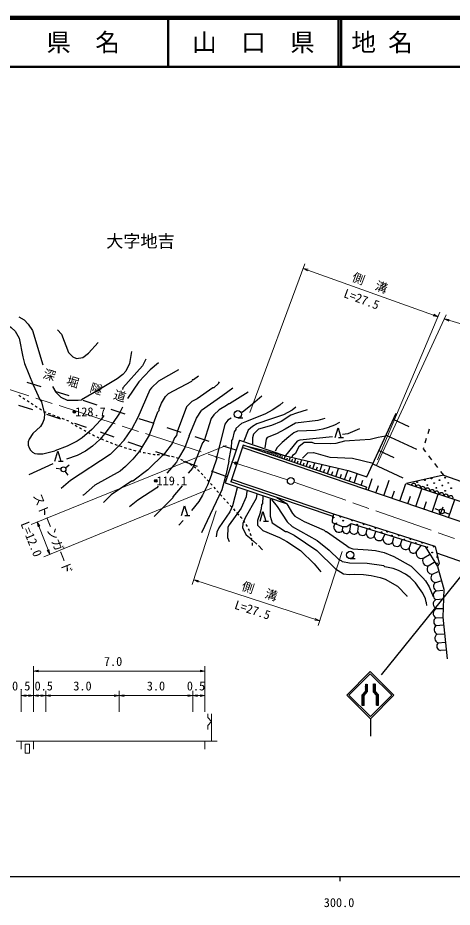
# Model space of a CAD drawing. Units: millimetres, scale not verified. Extents: x 40000 to 680000, y 20000 to 380000.
# Drawn here: x 302292 to 390945, y 198715 to 380000 of the extents above; entities that cross this region are included whole.
import ezdxf
from ezdxf.enums import TextEntityAlignment as Align

# ---------------------------------------------------------------- set-up
doc = ezdxf.new("R2010")
doc.units = ezdxf.units.MM
doc.header["$LTSCALE"] = 1000
doc.header["$PDMODE"] = 32
doc.header["$PDSIZE"] = 500
doc.linetypes.add('CHAIN', pattern=[18.5, 12, -1.5, 3.5, -1.5])
for name, color, linetype, lineweight in [('M-BGD', 7, 'Continuous', 25), ('M-BMK', 2, 'CHAIN', 13), ('M-BMK-SRVR', 3, 'Continuous', 25), ('M-STR-HTXT', 7, 'Continuous', 13), ('M-STR-STR1', 1, 'Continuous', 25), ('M-STR-STRC', 7, 'Continuous', 25), ('M-TTL', 2, 'Continuous', 140), ('M-TTL-BAND', 7, 'Continuous', 25), ('M-TTL-LINE', 7, 'Continuous', 50), ('M-TTL-TXT', 7, 'Continuous', 50)]:
    doc.layers.add(name, color=color, linetype=linetype, lineweight=lineweight)
doc.layers.add('M-BMK-HTXT', color=7, linetype='Continuous')
doc.layers.add('M-OTRS', color=6, linetype='Continuous')
doc.styles.add('ＭＳ ゴシック', font='')
doc.styles.get('ＭＳ ゴシック').set_extended_font_data('MS Gothic')

msp = doc.modelspace()

# ---------------------------------------------------------------- hatches: boundary and pattern name
at = {"layer": 'M-STR-STRC'}
h = msp.add_hatch(dxfattribs=at)
h.set_pattern_fill('USER', color=256, style=0, pattern_type=2)
h.set_pattern_definition([(45, (373620, 244206), (-56.5685, 56.5685), [])])
h.paths.add_polyline_path([(373620, 244206), (373220, 244206), (373220, 242753), (372591, 242004), (372591, 239861), (372991, 239861), (372991, 241858), (373620, 242607)])
h = msp.add_hatch(dxfattribs=at)
h.set_pattern_fill('USER', color=256, style=0, pattern_type=2)
h.set_pattern_definition([(45, (374825, 244211), (-56.5685, 56.5685), [])])
h.paths.add_polyline_path([(374825, 244211), (374839, 242613), (375475, 241869), (375493, 239872), (375893, 239875), (375874, 242019), (375238, 242762), (375225, 244215)])

# ---------------------------------------------------------------- linework, layer by layer
at = {"layer": 'M-BGD'}
for p, q in [((305461, 305195), (306816, 302232)), ((309356, 304857), (310033, 303671)), ((343392, 305788), (343223, 305619)), ((343223, 305619), (343223, 305449)), ((302504, 303061), (302924, 302790)), ((344154, 302994), (339751, 299946)), ((346186, 304518), (344154, 302994)), ((352113, 302909), (350165, 301216)), ((303344, 302518), (303764, 302247)), ((304184, 301975), (304604, 301704)), ((305024, 301432), (305444, 301161)), ((314605, 302063), (315283, 302147)), ((350165, 301216), (348049, 299523)), ((305863, 300889), (306283, 300618)), ((306703, 300346), (307123, 300075)), ((307545, 299806), (308011, 299626)), ((308477, 299445), (308943, 299265)), ((323072, 299438), (321633, 297321)), ((323665, 300623), (323072, 299438)), ((373521, 286424), (379512, 299442)), ((309410, 299084), (309876, 298904)), ((310342, 298724), (310809, 298543)), ((311275, 298363), (311741, 298182)), ((312207, 298002), (312674, 297821)), ((319262, 298083), (317399, 296051)), ((319855, 298930), (319262, 298083)), ((321633, 297321), (320024, 295289)), ((326797, 298507), (325527, 296051)), ((330015, 297321), (329083, 294951)), ((347189, 298437), (348189, 298437)), ((378925, 298166), (382081, 296717)), ((324003, 293935), (325527, 296051)), ((341021, 295967), (340344, 293765)), ((346779, 296305), (346779, 296051)), ((367043, 294423), (367643, 296423)), ((367643, 296423), (368243, 294423)), ((372009, 296221), (369639, 295205)), ((386251, 296178), (385954, 295223)), ((324003, 293935), (322818, 292665)), ((337296, 294781), (336365, 292411)), ((367743, 294423), (368743, 294423)), ((369639, 295205), (368538, 295035)), ((377327, 294694), (375819, 294443)), ((377435, 294928), (383682, 292058)), ((385657, 294268), (385360, 293313)), ((333825, 293257), (332216, 291225)), ((336365, 292411), (335095, 290209)), ((345339, 289617), (345847, 292241)), ((420972, 267656), (348104, 292394)), ((373429, 284325), (348265, 292868)), ((385063, 292358), (384997, 292145)), ((384997, 292145), (385486, 291509)), ((309886, 289644), (310486, 291644)), ((310486, 291644), (311086, 289644)), ((342884, 290209), (342122, 287839)), ((342715, 290463), (342884, 290209)), ((352322, 291491), (352373, 291640)), ((352643, 291382), (352771, 291761)), ((352985, 291265), (353069, 291497)), ((353331, 291148), (353480, 291587)), ((353700, 291023), (353809, 291330)), ((354072, 290896), (354243, 291399)), ((354470, 290761), (354610, 291103)), ((354871, 290625), (355065, 291198)), ((355300, 290480), (355438, 290887)), ((355732, 290333), (355951, 290980)), ((356193, 290176), (356342, 290615)), ((356658, 290018), (356905, 290746)), ((356894, 290748), (369679, 287704)), ((357156, 289850), (357316, 290323)), ((357657, 289679), (357935, 290500)), ((358732, 289314), (359045, 290236)), ((375991, 291791), (379037, 290392)), ((386095, 290716), (386705, 289924)), ((309441, 289109), (304530, 286823)), ((310586, 289644), (311586, 289644)), ((312015, 288268), (312810, 288875)), ((345339, 289617), (344831, 287077)), ((358192, 289498), (358366, 290009)), ((359309, 289119), (359496, 289670)), ((359890, 288921), (360240, 289952)), ((360511, 288708), (360713, 289305)), ((361138, 288498), (361527, 289645)), ((361807, 288270), (362025, 288912)), ((362481, 288041), (362914, 289315)), ((363202, 287797), (363437, 288488)), ((363929, 287550), (364407, 288960)), ((365488, 287021), (366016, 288577)), ((374734, 289061), (380871, 286242)), ((387314, 289131), (387924, 288338)), ((311122, 288030), (310131, 288163)), ((311921, 287567), (312529, 286772)), ((364706, 287286), (364959, 288032)), ((366325, 286737), (366597, 287541)), ((367167, 286451), (367749, 288164)), ((368069, 286145), (368363, 287011)), ((368977, 285836), (369617, 287725)), ((369679, 287704), (373521, 286424)), ((369947, 285507), (370264, 286441)), ((370926, 285174), (371571, 287074)), ((389143, 286752), (381644, 285050)), ((388533, 287545), (389143, 286752)), ((389143, 286752), (418094, 276742)), ((340927, 285825), (341262, 285453)), ((341597, 285082), (341931, 284711)), ((372341, 284694), (372703, 285760)), ((373774, 283679), (374585, 286069)), ((375383, 283133), (375911, 284688)), ((376993, 282587), (378063, 285737)), ((380244, 281483), (381474, 285107)), ((381644, 285050), (419442, 272496)), ((342266, 284339), (342601, 283968)), ((342936, 283596), (343271, 283225)), ((343605, 282854), (343940, 282482)), ((373429, 284325), (373269, 283851)), ((378617, 282035), (379151, 283606)), ((383526, 280369), (384764, 284014)), ((386842, 279243), (388087, 282910)), ((344275, 282111), (344610, 281739)), ((344944, 281368), (345279, 280997)), ((381884, 280926), (382423, 282513)), ((385183, 279806), (385728, 281409)), ((390190, 278106), (391443, 281795)), ((335693, 278556), (336293, 280556)), ((336293, 280556), (336893, 278556)), ((345614, 280625), (345949, 280254)), ((346283, 279882), (346618, 279511)), ((351726, 277367), (352326, 279367)), ((351774, 279203), (351774, 279118)), ((352326, 279367), (352926, 277367)), ((388365, 279574), (387429, 279925)), ((388515, 278675), (389065, 280295)), ((389303, 279228), (390244, 278888)), ((336026, 277509), (335179, 276578)), ((336393, 278556), (337393, 278556)), ((346953, 279140), (347288, 278768)), ((347288, 278768), (347367, 278680)), ((352426, 277367), (353426, 277367)), ((366506, 278394), (366443, 277096)), ((366649, 278348), (366801, 278825)), ((366443, 277096), (368533, 276321)), ((366780, 276268), (367019, 276842)), ((368533, 276321), (369409, 276321)), ((368548, 275408), (368644, 276173)), ((369409, 276321), (370319, 276894)), ((370030, 275360), (370221, 276746)), ((370319, 276894), (385452, 272209)), ((371702, 275265), (371846, 276412)), ((373375, 274883), (373614, 275791)), ((375048, 274261), (375334, 275313)), ((376816, 273831), (377198, 274691)), ((378727, 273019), (379062, 274070)), ((350335, 273361), (351097, 272683)), ((351435, 272429), (352197, 271583)), ((380400, 272636), (380735, 273640)), ((382168, 271920), (382551, 272971)), ((383602, 271059), (384510, 272350)), ((385452, 272209), (387912, 268165)), ((387470, 272240), (388249, 268771)), ((385131, 269960), (386326, 270581)), ((395020, 268330), (387778, 270870)), ((370128, 269763), (371128, 269763)), ((386039, 268287), (387282, 269052)), ((388249, 268771), (387912, 268165)), ((386899, 266615), (388094, 267141)), ((387912, 268165), (389227, 263547)), ((387569, 264894), (388620, 265229)), ((387760, 263222), (389050, 263365)), ((389227, 263547), (389058, 257851)), ((387616, 261406), (389098, 261549)), ((385641, 260915), (385641, 260745)), ((385641, 260745), (385725, 260237)), ((387712, 259590), (389002, 259590)), ((387664, 257678), (388954, 257774)), ((389058, 257851), (389935, 249358)), ((387712, 256101), (389098, 256244)), ((387903, 254381), (389385, 254428)), ((388094, 252612), (389480, 252708)), ((389671, 251083), (388572, 251035))]:
    msp.add_line(p, q, dxfattribs=at)
for points in [[(295894, 320943), (297249, 319504), (299027, 318149), (299958, 317641), (300974, 316879), (301736, 316117), (302583, 314678), (303345, 310868), (303683, 309513), (305461, 305195)], [(302498, 319081), (303599, 318403), (304445, 317557), (305292, 316287), (307409, 309259)], [(310372, 316371), (311219, 315525), (312658, 311799), (313505, 310868), (314267, 310529), (315537, 310783), (316722, 311630), (318669, 313831)], [(325527, 311969), (325104, 309513), (324342, 307989), (323749, 307312), (322564, 306381), (319177, 304349), (315283, 302147)], [(328406, 310445), (327729, 309090), (323749, 304603), (323665, 304264)], [(331031, 309683), (329337, 308243), (326967, 305788), (324681, 302401)], [(335095, 308243), (331031, 305957), (329591, 304603), (329253, 304179), (326797, 298507)], [(339159, 306973), (338143, 306211), (337889, 306211), (337804, 305957)], [(330015, 297321), (330861, 299692), (331115, 299946), (331115, 300285), (331623, 301470), (332470, 302825), (333063, 303417), (337804, 305957)], [(343223, 305449), (342291, 304603), (342122, 304603), (338905, 302317)], [(310033, 303671), (311049, 302655), (312404, 302063), (314605, 302063)], [(349319, 303671), (345509, 301301), (345339, 301301), (344916, 300962)], [(306816, 302232), (307155, 301724), (307578, 299777), (307747, 299353)], [(338905, 302317), (337804, 301809), (336703, 300708), (334841, 295628)], [(344916, 300962), (343392, 300115), (342291, 299099), (341783, 298337), (341021, 295967)], [(356431, 301639), (355753, 301047), (354229, 300031), (352875, 299269), (348980, 297745)], [(307747, 299353), (307663, 298253), (307409, 297491), (306901, 296729), (305377, 295289), (304615, 294104), (304445, 293596), (304445, 292919), (304615, 292326), (304869, 291903), (305292, 291479), (305800, 291225), (306308, 291141), (307409, 291141), (309864, 291733)], [(337296, 294781), (338735, 298422), (339751, 299946)], [(359055, 300623), (358293, 300031), (356515, 299099), (354060, 298253), (351097, 297237), (350165, 296729), (349319, 295967), (348387, 293681)], [(361341, 300115), (359140, 299438), (358039, 299015), (356007, 297745), (354060, 296898), (351435, 296136), (350419, 295120), (350165, 294358), (350165, 293173)], [(345847, 298422), (345170, 297999), (344577, 297152), (342884, 290548), (342715, 290463)], [(348980, 297745), (347964, 297321), (346779, 296305)], [(364982, 298337), (363543, 297914), (358971, 297406), (356854, 296136), (355076, 295205), (353213, 294443), (352959, 294104), (352705, 292326)], [(367945, 297491), (366929, 296983), (365659, 296475), (364559, 296136), (363035, 295882), (359394, 295713), (358632, 295374), (357616, 294612), (356261, 293427), (355245, 292411), (354822, 291649)], [(317399, 296051), (315452, 294358), (314436, 293681), (312404, 292665), (309864, 291733)], [(334841, 295628), (334671, 294866), (334248, 294358), (333825, 293257)], [(346779, 296051), (346440, 295628), (346101, 294104), (345932, 293850), (345847, 292241)], [(320024, 295289), (319008, 294019), (317569, 292665), (316129, 291649), (314436, 290802), (312235, 290040)], [(329083, 294951), (327136, 291649), (325781, 290040), (324257, 288516), (323157, 287585), (317992, 284706), (315706, 282674), (315537, 282674)], [(340344, 293765), (340005, 293342), (337973, 288177), (337042, 287161)], [(366506, 294612), (359817, 293935), (359309, 293681), (356939, 290802)], [(375819, 294443), (374211, 294019), (369977, 293765), (368961, 293681), (367183, 293257), (366083, 293173), (362865, 293257), (362357, 293427), (360749, 293427), (359648, 292580), (358886, 291141), (358378, 290802), (358209, 290379)], [(322818, 292665), (321125, 290971), (313081, 285722), (311134, 284029)], [(332216, 291225), (328829, 287839), (325781, 285553), (325527, 285553), (321379, 282759), (319770, 281235)], [(335095, 290209), (334671, 289447), (332724, 287161)], [(360410, 290209), (361511, 291310), (362611, 291395), (365998, 290463), (370570, 290209), (374798, 289198)], [(342122, 287839), (341783, 286738), (341021, 284706), (340005, 282674), (339243, 281404), (337719, 279541)], [(344831, 287077), (343939, 283771), (339751, 275054)], [(335857, 284621), (333909, 282335), (333909, 282166), (330099, 278356)], [(387470, 272240), (366806, 278823), (345904, 285915)], [(330946, 284537), (330692, 284198), (326797, 281658), (325104, 280303)], [(347033, 284198), (346101, 280557), (345593, 279287), (343307, 276070), (342884, 275139), (342799, 274207)], [(349065, 283521), (348895, 282335), (347879, 280049), (345424, 276663), (345170, 276155), (345085, 274038), (345424, 273276)], [(351097, 282928), (350927, 281997), (348726, 278102), (348218, 276917), (348133, 276070), (348895, 274631), (349911, 273784), (349911, 273615), (350335, 273361)], [(352282, 282420), (352197, 280981), (352028, 280727), (351943, 279880), (351774, 279203)], [(353806, 281912), (353806, 278441), (354229, 277086), (356939, 275308), (357193, 275308), (358717, 274546), (363289, 271413), (367099, 267688), (367691, 267349)], [(354060, 281827), (355245, 280388), (357277, 277255), (358293, 276324), (363373, 273445), (365829, 271498), (367861, 269551), (368284, 269381)], [(366506, 278394), (366649, 278348), (355134, 282256)], [(357186, 280966), (358378, 278949), (358801, 278441), (360749, 277340)], [(351774, 279118), (351181, 277509), (351181, 276578), (352282, 275477), (355669, 274038), (357193, 273276), (359987, 271413), (362781, 268704), (364135, 267095)], [(360749, 277340), (364813, 275562), (365067, 275308), (365321, 275308), (369385, 272429)], [(369385, 272429), (369893, 272006), (370655, 271752), (373787, 271583), (375311, 271413), (377089, 270990), (379037, 270228), (382593, 268196), (384963, 265825), (385471, 265233), (386233, 264047), (387080, 262015)], [(385641, 260915), (385471, 261592), (384963, 262693), (384286, 263709), (383439, 264809), (382339, 265910), (381407, 266587), (379968, 267349), (378867, 267773), (377174, 268111), (377005, 268281), (373618, 268789), (369977, 268873), (368538, 269127), (368284, 269381)], [(367691, 267349), (368792, 266672), (369893, 266503), (371078, 266587), (372856, 266503), (374380, 266333), (376243, 265910), (377259, 265571), (379799, 264132), (381661, 262185), (381661, 262015)]]:
    msp.add_lwpolyline(points, dxfattribs=at)
for centre, radius in [((347189, 299187), 750), ((311618, 287964), 500), ((383786, 285356), 75), ((385363, 285738), 75), ((385865, 284735), 75), ((386701, 286097), 75), ((387274, 285165), 75), ((388350, 285738), 75), ((388923, 284663), 75), ((389520, 286264), 75), ((390142, 285189), 75), ((387704, 284185), 75), ((389520, 283588), 75), ((390739, 284113), 75), ((388833, 279398), 500), ((366713, 278164), 75), ((368672, 277495), 75), ((367310, 276969), 75), ((371539, 276682), 75), ((374072, 275870), 75), ((376510, 275153), 75), ((378612, 274460), 75), ((381169, 273647), 75), ((383487, 272954), 75), ((385876, 272118), 75), ((370128, 270513), 750), ((386832, 270995), 75), ((387836, 268773), 75)]:
    msp.add_circle(centre, radius, dxfattribs=at)
for centre, radius, start, end in [((337043, 334348), 43892, 237.05175, 237.70444), ((337043, 334348), 43892, 238.35713, 239.00982), ((337043, 334348), 43892, 239.66252, 240.31521), ((337043, 334348), 43892, 240.9679, 241.62059), ((337043, 334348), 43892, 242.27328, 242.92597), ((337043, 334348), 43892, 243.57866, 244.23135), ((337043, 334348), 43892, 244.88404, 245.53673), ((337043, 334348), 43892, 246.18942, 246.84211), ((337043, 334348), 43892, 247.4948, 248.14749), ((337043, 334348), 43892, 248.80018, 249.45287), ((337043, 334348), 43892, 250.10556, 250.75825), ((337043, 334348), 43892, 251.41094, 252.06364), ((337043, 334348), 43892, 252.71633, 253.36902), ((337043, 334348), 43892, 254.02171, 254.6744), ((337043, 334348), 43892, 255.32709, 255.97978), ((337043, 334348), 43892, 256.63247, 257.28516), ((337043, 334348), 43892, 257.93785, 258.59054), ((337043, 334348), 43892, 259.24323, 259.89592), ((337043, 334348), 43892, 260.54861, 261.2013), ((330763, 278319), 12596, 87.93597, 90.21028), ((330763, 278319), 12596, 83.38734, 85.66165), ((330763, 278319), 12596, 78.8387, 81.11302), ((330763, 278319), 12596, 74.29007, 76.56439), ((330763, 278319), 12596, 69.74144, 72.01576), ((330763, 278319), 12596, 65.19281, 67.46713), ((330763, 278319), 12596, 60.64418, 62.91849), ((330763, 278319), 12596, 56.09555, 58.36986), ((330763, 278319), 12596, 51.54691, 53.82123), ((330763, 278319), 12596, 46.99828, 49.2726), ((330763, 278319), 12596, 42.44965, 44.72397), ((330763, 278319), 12596, 38.71131, 40.17534), ((383062, 284581), 498, 341.38112, 161.87164), ((384007, 284268), 498, 341.38112, 161.87164), ((384952, 283954), 498, 341.38112, 161.87164), ((385897, 283640), 498, 341.38112, 161.87164), ((386842, 283326), 498, 341.38112, 161.87164), ((387787, 283012), 498, 341.38112, 161.87164), ((388731, 282698), 498, 341.38112, 161.87164), ((389676, 282384), 498, 341.38112, 161.87164), ((390621, 282071), 498, 341.38112, 161.87164), ((341018, 272039), 9187, 40.05236, 43.17059), ((341018, 272039), 9187, 33.81592, 36.93414), ((368112, 278407), 150, 162.32794, 342.32794), ((370494, 277648), 150, 162.32794, 342.32794), ((341018, 272039), 9187, 27.57948, 30.6977), ((341018, 272039), 9187, 21.34303, 24.46125), ((367843, 276207), 1065, 176.67757, 311.43784), ((372876, 276889), 150, 162.32794, 342.32794), ((375258, 276130), 150, 162.32794, 342.32794), ((341018, 272039), 9187, 15.10659, 18.22481), ((341018, 272039), 9187, 8.87014, 11.98836), ((369299, 275693), 803, 200.77225, 335.53252), ((370886, 275661), 908, 199.34938, 334.10965), ((372618, 275422), 929, 189.74486, 324.50513), ((374341, 274920), 966, 182.24343, 317.0037), ((376021, 274415), 986, 188.94856, 323.70883), ((377941, 273823), 1125, 179.59437, 314.35464), ((377640, 275371), 150, 162.32794, 342.32794), ((380022, 274613), 150, 162.32794, 342.32794), ((382404, 273854), 150, 162.32794, 342.32794), ((341018, 272039), 9187, 2.6337, 5.75192), ((341018, 272039), 9187, 2.32029, 2.6337), ((379643, 273176), 929, 189.74486, 324.50513), ((381433, 272646), 1034, 180.55197, 315.31224), ((384786, 273095), 150, 162.32794, 342.32794), ((387168, 272336), 150, 162.32794, 342.32794), ((383064, 271788), 906, 171.65611, 306.41638), ((384596, 270828), 1020, 166.91317, 301.67344), ((387949, 270109), 150, 102.66506, 282.66506), ((385934, 269313), 1031, 141.1155, 275.87577), ((386818, 267630), 1019, 139.83598, 274.59625), ((387592, 265894), 1000, 133.87037, 268.63064), ((388013, 264098), 912, 119.13967, 253.89994), ((388066, 262284), 987, 108.10588, 242.86615), ((388042, 260518), 985, 115.63265, 250.39292), ((388086, 258624), 1036, 111.18777, 245.94804), ((388017, 256900), 855, 114.35557, 249.11584), ((388166, 255281), 938, 118.96006, 253.72033), ((388367, 253536), 963, 118.79004, 253.55031), ((388662, 251923), 893, 129.47826, 264.23853)]:
    msp.add_arc(centre, radius, start, end, dxfattribs=at)
for p in [(313844, 299685), (330453, 285622)]:
    msp.add_point(p, dxfattribs=at)
at = {"layer": 'M-BMK'}
for p, q in [((357334, 285816), (263687, 316233)), ((421595, 263296), (358660, 285368))]:
    msp.add_line(p, q, dxfattribs=at)
at = {"layer": 'M-BMK-SRVR'}
msp.add_circle((357999, 285600), 700, dxfattribs=at)
at = {"layer": 'M-OTRS'}
msp.add_point((346839, 289225), dxfattribs=at)
at = {"layer": 'M-STR-HTXT'}
for p, q in [((349651, 299541), (360896, 329867)), ((360548, 328929), (388078, 319070)), ((360548, 328929), (361546, 328749)), ((360548, 328929), (361434, 328435)), ((375531, 288862), (389707, 319470)), ((375719, 289870), (388425, 320007)), ((388078, 319070), (387080, 319250)), ((388078, 319070), (387192, 319564)), ((389326, 318648), (431927, 305634)), ((389326, 318648), (390331, 318516)), ((389326, 318648), (390234, 318197)), ((344783, 292793), (305023, 276745)), ((341839, 284101), (307627, 270156)), ((342765, 279526), (337886, 264488)), ((306238, 277236), (308845, 270652)), ((306238, 277236), (306761, 276368)), ((306238, 277236), (306451, 276245)), ((308845, 270652), (308322, 271520)), ((308845, 270652), (308632, 271643)), ((368467, 271187), (363588, 256148)), ((338194, 265439), (363897, 257099)), ((338194, 265439), (339197, 265289)), ((338194, 265439), (339094, 264972)), ((363897, 257099), (362997, 257566)), ((363897, 257099), (362894, 257249)), ((305491, 238551), (305491, 247847)), ((305491, 246847), (306491, 247013)), ((305491, 246847), (340491, 246847)), ((305491, 246847), (306491, 246680)), ((340491, 246847), (339491, 247013)), ((340491, 246847), (339491, 246680)), ((340491, 238551), (340491, 247847)), ((302991, 238551), (302991, 242847)), ((302991, 241847), (303991, 242013)), ((302991, 241847), (305491, 241847)), ((302991, 241847), (303991, 241680)), ((305491, 241847), (304491, 242013)), ((305491, 241847), (304491, 241680)), ((305491, 241847), (306491, 242013)), ((305491, 241847), (307991, 241847)), ((305491, 241847), (306491, 241680)), ((307991, 241847), (306991, 242013)), ((307991, 241847), (306991, 241680)), ((307991, 238551), (307991, 242847)), ((307991, 241847), (308991, 242013)), ((307991, 241847), (322991, 241847)), ((307991, 241847), (308991, 241680)), ((322991, 241847), (321991, 242013)), ((322991, 241847), (321991, 241680)), ((322991, 238551), (322991, 242847)), ((322991, 241847), (323991, 242013)), ((322991, 241847), (337991, 241847)), ((322991, 241847), (323991, 241680)), ((337991, 241847), (336991, 242013)), ((337991, 241847), (336991, 241680)), ((337991, 238551), (337991, 242847)), ((337991, 241847), (338991, 242013)), ((337991, 241847), (340491, 241847)), ((337991, 241847), (338991, 241680)), ((340491, 241847), (339491, 242013)), ((340491, 241847), (339491, 241680)), ((341049, 238152), (341049, 237352)), ((341844, 232551), (341849, 238151)), ((341047, 235752), (341046, 234952)), ((341848, 236551), (341047, 235752)), ((341049, 237352), (341848, 236551)), ((301991, 232551), (305491, 232551)), ((302991, 232551), (302991, 230947)), ((305491, 232551), (305491, 230947)), ((305491, 232551), (307991, 232551)), ((307991, 232551), (322991, 232551)), ((322991, 232551), (337991, 232551)), ((337991, 232551), (342991, 232551)), ((340491, 232551), (340491, 230947))]:
    msp.add_line(p, q, dxfattribs=at)
msp.add_lwpolyline([(303787, 230102), (304695, 230102), (304695, 231918), (303787, 231918)], close=True, dxfattribs=at)
at = {"layer": 'M-STR-STR1'}
for p, q in [((307081, 304767), (304228, 305694)), ((312787, 302914), (309934, 303840)), ((305384, 300061), (302531, 300988)), ((318494, 301060), (315641, 301987)), ((311091, 298208), (308238, 299134)), ((324200, 299207), (321347, 300133)), ((329907, 297353), (327054, 298280)), ((316317, 296510), (313944, 297281)), ((321979, 294524), (319148, 295517)), ((335614, 295500), (332760, 296426)), ((341320, 293646), (338467, 294573)), ((347565, 293916), (344617, 285233)), ((347565, 293916), (356894, 290748)), ((327641, 292539), (324810, 293531)), ((346862, 291846), (344173, 292719)), ((348265, 292868), (345744, 285442)), ((348265, 292868), (356894, 290748)), ((333302, 290553), (330472, 291546)), ((338964, 288567), (336133, 289560)), ((344626, 286581), (341795, 287574)), ((345027, 286441), (344626, 286581)), ((344617, 285233), (357265, 280939)), ((355134, 282256), (345744, 285442)), ((355134, 282256), (357265, 280939))]:
    msp.add_line(p, q, dxfattribs=at)
at = {"layer": 'M-STR-STRC'}
for p, q in [((394677, 268605), (376412, 246052)), ((373220, 244206), (373220, 242753)), ((373620, 244206), (373620, 242607)), ((374825, 244211), (374839, 242613)), ((375225, 244215), (375238, 242762)), ((372591, 242004), (373220, 242753)), ((372591, 239861), (372591, 242004)), ((372991, 241858), (373620, 242607)), ((372991, 239861), (372991, 241858)), ((375475, 241869), (374839, 242613)), ((375874, 242019), (375238, 242762)), ((375493, 239872), (375475, 241869)), ((375893, 239875), (375874, 242019)), ((372991, 239861), (372591, 239861)), ((375493, 239872), (375893, 239875)), ((374252, 237127), (374252, 233599))]:
    msp.add_line(p, q, dxfattribs=at)
for points in [[(374252, 237127), (379050, 241925), (374213, 246762), (369415, 241964)], [(374252, 237580), (378597, 241925), (374213, 246310), (369868, 241964)]]:
    msp.add_lwpolyline(points, close=True, dxfattribs=at)
at = {"layer": 'M-TTL'}
msp.add_line((680000, 380000), (40000, 380000), dxfattribs=at)
at = {"layer": 'M-TTL-BAND'}
for p, q in [((40000, 205000), (579000, 205000)), ((368000, 205000), (368000, 204000))]:
    msp.add_line(p, q, dxfattribs=at)
at = {"layer": 'M-TTL-LINE'}
for p, q in [((333000, 380000), (333000, 370000)), ((367750, 380000), (367750, 370000)), ((368250, 380000), (368250, 370000)), ((40000, 370000), (680000, 370000))]:
    msp.add_line(p, q, dxfattribs=at)

# ---------------------------------------------------------------- texts
at = {"layer": 'M-BGD', "style": 'ＭＳ ゴシック'}
msp.add_text('深\u3000堀\u3000隧\u3000道', height=1833, rotation=343.42, dxfattribs=at).set_placement((315516, 303663), align=Align.BOTTOM_CENTER)
for s, p in [('128.7', (314004, 299685)), ('119.1', (330613, 285622))]:
    msp.add_text(s, height=1833, dxfattribs=at).set_placement(p, align=Align.MIDDLE_LEFT)
at = {"layer": 'M-BMK-HTXT', "style": 'ＭＳ ゴシック'}
msp.add_text('大字地吉', height=2566, dxfattribs=at).set_placement((327324, 332433), align=Align.BOTTOM_CENTER)
at = {"layer": 'M-STR-HTXT', "style": 'ＭＳ ゴシック'}
for s, rotation, p in [('側\u3000溝', 339.654, (373655, 324603)), ('L=27.5', 339.654, (371953, 321271)), ('ストーンガード', 292, (308125, 274316)), ('L=12.0', 292, (303713, 273197)), ('側\u3000溝', 342.024, (351200, 261745)), ('L=27.5', 342.024, (349754, 257916))]:
    msp.add_text(s, height=1833, rotation=rotation, dxfattribs=at).set_placement(p, align=Align.BOTTOM_CENTER)
for s, p in [('7.0', (321741, 247347)), ('0.5', (302996, 242347)), ('0.5', (307585, 242347)), ('3.0', (315491, 242347)), ('3.0', (330491, 242347)), ('0.5', (338659, 242347))]:
    msp.add_text(s, height=1833, dxfattribs=at).set_placement(p, align=Align.BOTTOM_CENTER)
at = {"layer": 'M-TTL-BAND', "style": 'ＭＳ ゴシック'}
msp.add_text('300.0', height=1833, dxfattribs=at).set_placement((367844, 198195), align=Align.BOTTOM_CENTER)
at = {"layer": 'M-TTL-TXT', "style": 'ＭＳ ゴシック'}
for s, p in [('県\u3000名', (315625, 375000)), ('山\u3000口\u3000県', (350375, 375000))]:
    msp.add_text(s, height=3666, dxfattribs=at).set_placement(p, align=Align.MIDDLE_CENTER)
msp.add_text('地 名', height=3666, dxfattribs=at).set_placement((370380, 375000), align=Align.MIDDLE_LEFT)

doc.saveas('drawing.dxf')
